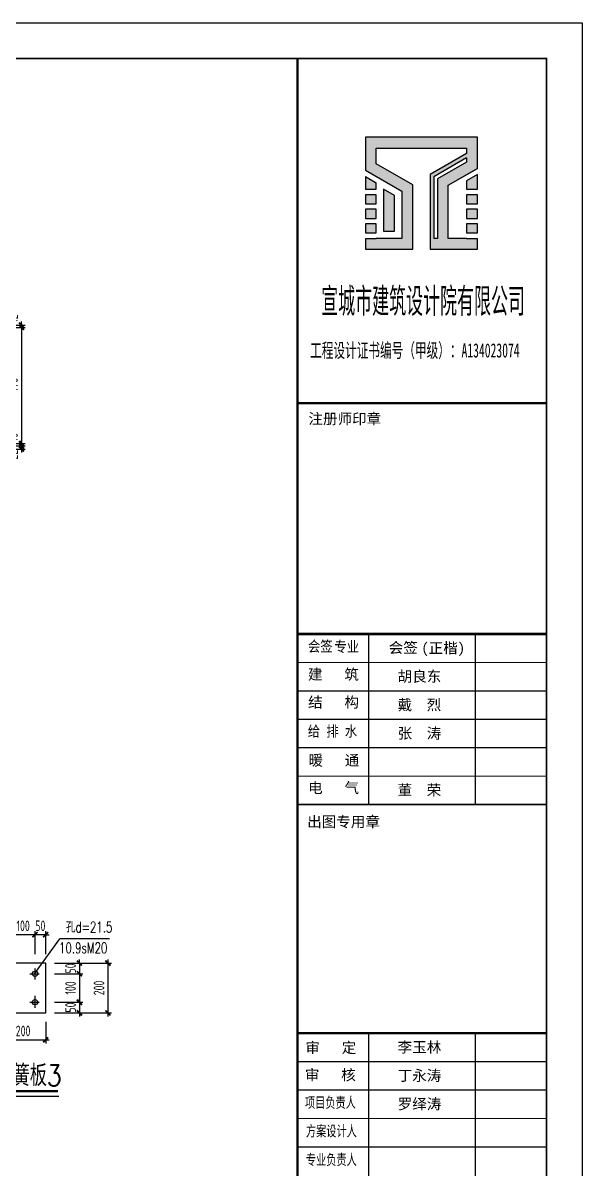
# Model space of a CAD drawing. Extents: x -1389621 to 57380, y -92505 to 283644.
# Drawn here: x -254571 to -238853, y 21239 to 53491 of the extents above; entities that cross this region are included whole.
import ezdxf
from ezdxf.enums import TextEntityAlignment as Align

# ---------------------------------------------------------------- set-up
doc = ezdxf.new("R2010")
doc.units = 0
doc.header["$LTSCALE"] = 100
doc.header["$MEASUREMENT"] = 0
doc.linetypes.add('DASH', pattern=[0.35, 0.25, -0.1])
doc.layers.get('0').update_dxf_attribs({"linetype": 'CONTINUOUS'})
doc.layers.get('Defpoints').update_dxf_attribs({"linetype": 'CONTINUOUS'})
for name, color, linetype in [('AXIS', 3, 'CONTINUOUS'), ('BORDER', 7, 'CONTINUOUS'), ('BZ_标准图框', 7, 'CONTINUOUS'), ('DIM', 3, 'CONTINUOUS'), ('TC', 151, 'CONTINUOUS'), ('螺栓孔标注', 253, 'CONTINUOUS')]:
    doc.layers.add(name, color=color, linetype=linetype)
doc.styles.add('_HZTXT', font='txt.shx', dxfattribs={"width": 0.7, "bigfont": 'HZTXT.shx'})
doc.styles.add('DIM_FONT', font='SIMPLEX', dxfattribs={"width": 0.7, "bigfont": 'GBCBIG'})
doc.styles.add('ht', font='simhei.ttf', dxfattribs={"width": 0.8})
doc.styles.add('TSSD_Dimension', font='tssdeng.shx', dxfattribs={"width": 0.7, "bigfont": 'hztxt.shx'})
doc.dimstyles.new('TSSD_100_100', dxfattribs={"dimtxt": 300, "dimasz": 100, "dimexe": 100, "dimexo": 250, "dimgap": 100, "dimtad": 1, "dimdec": 0, "dimzin": 0, "dimdsep": 46, "dimtxsty": 'TSSD_Dimension', "dimblk": 'ARCHTICK', "dimblk1": 'ARCHTICK', "dimblk2": 'ARCHTICK', "dimcen": 0, "dimdle": 100, "dimclrt": 7, "dimadec": 0, "dimazin": 0, "dimtfac": 1, "dimtdec": 0, "dimtix": 1, "dimtmove": 2, "dimatfit": 3, "dimfxl": 0, "dimtolj": 1, "dimtzin": 0, "dimarcsym": 0})

# ---------------------------------------------------------------- blocks, each defined once
blk = doc.blocks.new('_ArchTick')
at = {"color": 0, "linetype": 'ByBlock'}
blk.add_lwpolyline([(-0.71, -0.71, 0.5, 0.5, 0), (0.71, 0.71, 0.5, 0.5, 0)], format="xyseb", dxfattribs=at)
blk = doc.blocks.new('*D2169')
at = {"layer": 'Defpoints', "color": 0}
for p in [(-255534, 44989), (-255534, 44925), (-254613, 44925)]:
    blk.add_point(p, dxfattribs=at)
at = {"layer": 'DIM', "color": 0, "lineweight": -2}
for p, q in [((-255284, 44989), (-254513, 44989)), ((-255284, 44925), (-254513, 44925)), ((-254613, 44989), (-254613, 45089)), ((-254613, 44989), (-254613, 44925)), ((-254613, 44925), (-254613, 44825))]:
    blk.add_line(p, q, dxfattribs=at)
at = {"layer": 'DIM', "color": 0, "lineweight": -2, "xscale": 100, "yscale": 100, "zscale": 100}
for p, rotation in [((-254613, 44989), 270), ((-254613, 44925), 90)]:
    blk.add_blockref('_ArchTick', p, dxfattribs=dict(at, rotation=rotation))
at = {"layer": 'DIM', "color": 7, "insert": (-254863, 45170), "char_height": 300, "attachment_point": 5, "rotation": 90, "style": 'TSSD_Dimension'}
blk.add_mtext('\\A1;12', dxfattribs=at)
blk = doc.blocks.new('*D2170')
at = {"layer": 'Defpoints', "color": 0}
for p in [(-255534, 44925), (-255534, 41653), (-254613, 41653)]:
    blk.add_point(p, dxfattribs=at)
at = {"layer": 'DIM', "color": 0, "lineweight": -2}
for p, q in [((-255284, 44925), (-254513, 44925)), ((-254613, 45025), (-254613, 41553)), ((-255284, 41653), (-254513, 41653))]:
    blk.add_line(p, q, dxfattribs=at)
at = {"layer": 'DIM', "color": 0, "lineweight": -2, "xscale": 100, "yscale": 100, "zscale": 100}
for p, rotation in [((-254613, 44925), 90), ((-254613, 41653), 270)]:
    blk.add_blockref('_ArchTick', p, dxfattribs=dict(at, rotation=rotation))
at = {"layer": 'DIM', "color": 7, "insert": (-254863, 43289), "char_height": 300, "attachment_point": 5, "rotation": 90, "style": 'TSSD_Dimension'}
blk.add_mtext('\\A1;478', dxfattribs=at)
blk = doc.blocks.new('*D2171')
at = {"layer": 'Defpoints', "color": 0}
for p in [(-255534, 41653), (-255534, 41589), (-254613, 41589)]:
    blk.add_point(p, dxfattribs=at)
at = {"layer": 'DIM', "color": 0, "lineweight": -2}
for p, q in [((-255284, 41653), (-254513, 41653)), ((-254613, 41653), (-254613, 41753)), ((-254613, 41653), (-254613, 41589)), ((-255284, 41589), (-254513, 41589)), ((-254613, 41589), (-254613, 41489))]:
    blk.add_line(p, q, dxfattribs=at)
at = {"layer": 'DIM', "color": 0, "lineweight": -2, "xscale": 100, "yscale": 100, "zscale": 100}
for p, rotation in [((-254613, 41653), 270), ((-254613, 41589), 90)]:
    blk.add_blockref('_ArchTick', p, dxfattribs=dict(at, rotation=rotation))
at = {"layer": 'DIM', "color": 7, "insert": (-254863, 41834), "char_height": 300, "attachment_point": 5, "rotation": 90, "style": 'TSSD_Dimension'}
blk.add_mtext('\\A1;10', dxfattribs=at)
blk = doc.blocks.new('*D2172')
at = {"layer": 'Defpoints', "color": 0}
for p in [(-255534, 41589), (-255534, 41501), (-254613, 41501)]:
    blk.add_point(p, dxfattribs=at)
at = {"layer": 'DIM', "color": 0, "lineweight": -2}
for p, q in [((-254613, 41589), (-254613, 41689)), ((-255284, 41589), (-254513, 41589)), ((-255284, 41501), (-254513, 41501)), ((-254613, 41589), (-254613, 41501)), ((-254613, 41501), (-254613, 41401))]:
    blk.add_line(p, q, dxfattribs=at)
at = {"layer": 'DIM', "color": 0, "lineweight": -2, "xscale": 100, "yscale": 100, "zscale": 100}
for p, rotation in [((-254613, 41589), 270), ((-254613, 41501), 90)]:
    blk.add_blockref('_ArchTick', p, dxfattribs=dict(at, rotation=rotation))
at = {"layer": 'DIM', "color": 7, "insert": (-254863, 41344), "char_height": 300, "attachment_point": 5, "rotation": 90, "style": 'TSSD_Dimension'}
blk.add_mtext('\\A1;22', dxfattribs=at)
blk = doc.blocks.new('*D2316')
at = {"layer": 'Defpoints', "color": 0}
for p in [(-253681, 27035), (-253681, 25635), (-252183, 25635)]:
    blk.add_point(p, dxfattribs=at)
at = {"layer": 'DIM', "color": 0, "lineweight": -2}
for p, q in [((-252183, 27135), (-252183, 25535)), ((-253431, 27035), (-252083, 27035)), ((-253431, 25635), (-252083, 25635))]:
    blk.add_line(p, q, dxfattribs=at)
at = {"layer": 'DIM', "color": 0, "lineweight": -2, "xscale": 100.005, "yscale": 100.005, "zscale": 100.005}
for p, rotation in [((-252183, 27035), 90), ((-252183, 25635), 270)]:
    blk.add_blockref('_ArchTick', p, dxfattribs=dict(at, rotation=rotation))
at = {"layer": 'DIM', "color": 7, "insert": (-252433, 26335), "char_height": 300, "attachment_point": 5, "rotation": 90, "style": 'TSSD_Dimension'}
blk.add_mtext('\\A1;200', dxfattribs=at)
blk = doc.blocks.new('*D2317')
at = {"layer": 'Defpoints', "color": 0}
for p in [(-255202, 25635), (-253932, 25635), (-253932, 24875)]:
    blk.add_point(p, dxfattribs=at)
at = {"layer": 'DIM', "color": 0, "lineweight": -2}
for p, q in [((-255202, 25385), (-255202, 24775)), ((-253932, 25385), (-253932, 24775)), ((-255302, 24875), (-253832, 24875))]:
    blk.add_line(p, q, dxfattribs=at)
at = {"layer": 'DIM', "color": 0, "lineweight": -2, "xscale": 100.005, "yscale": 100.005, "zscale": 100.005, "rotation": 180}
blk.add_blockref('_ArchTick', (-255202, 24875), dxfattribs=at)
at = {"layer": 'DIM', "color": 0, "lineweight": -2, "xscale": 100.005, "yscale": 100.005, "zscale": 100.005}
blk.add_blockref('_ArchTick', (-253932, 24875), dxfattribs=at)
at = {"layer": 'DIM', "color": 7, "insert": (-254567, 25125), "char_height": 300, "attachment_point": 5, "style": 'TSSD_Dimension'}
blk.add_mtext('\\A1;200', dxfattribs=at)
blk = doc.blocks.new('*D2318')
at = {"layer": 'Defpoints', "color": 0}
for p in [(-253932, 25934), (-253932, 25635), (-252983, 25635)]:
    blk.add_point(p, dxfattribs=at)
at = {"layer": 'DIM', "color": 0, "lineweight": -2}
for p, q in [((-253682, 25934), (-252883, 25934)), ((-252983, 25934), (-252983, 26034)), ((-252983, 25934), (-252983, 25635)), ((-253682, 25635), (-252883, 25635)), ((-252983, 25635), (-252983, 25535))]:
    blk.add_line(p, q, dxfattribs=at)
at = {"layer": 'DIM', "color": 0, "lineweight": -2, "xscale": 100.005, "yscale": 100.005, "zscale": 100.005}
for p, rotation in [((-252983, 25934), 270), ((-252983, 25635), 90)]:
    blk.add_blockref('_ArchTick', p, dxfattribs=dict(at, rotation=rotation))
at = {"layer": 'DIM', "color": 7, "insert": (-253233, 25785), "char_height": 300, "attachment_point": 5, "rotation": 90, "style": 'TSSD_Dimension'}
blk.add_mtext('\\A1;50', dxfattribs=at)
blk = doc.blocks.new('*D2319')
at = {"layer": 'Defpoints', "color": 0}
for p in [(-253932, 26735), (-253932, 25934), (-252983, 25934)]:
    blk.add_point(p, dxfattribs=at)
at = {"layer": 'DIM', "color": 0, "lineweight": -2}
for p, q in [((-252983, 26835), (-252983, 25834)), ((-253682, 26735), (-252883, 26735)), ((-253682, 25934), (-252883, 25934))]:
    blk.add_line(p, q, dxfattribs=at)
at = {"layer": 'DIM', "color": 0, "lineweight": -2, "xscale": 100.005, "yscale": 100.005, "zscale": 100.005}
for p, rotation in [((-252983, 26735), 90), ((-252983, 25934), 270)]:
    blk.add_blockref('_ArchTick', p, dxfattribs=dict(at, rotation=rotation))
at = {"layer": 'DIM', "color": 7, "insert": (-253233, 26335), "char_height": 300, "attachment_point": 5, "rotation": 90, "style": 'TSSD_Dimension'}
blk.add_mtext('\\A1;100', dxfattribs=at)
blk = doc.blocks.new('*D2320')
at = {"layer": 'Defpoints', "color": 0}
for p in [(-253932, 27035), (-253932, 26735), (-252983, 26735)]:
    blk.add_point(p, dxfattribs=at)
at = {"layer": 'DIM', "color": 0, "lineweight": -2}
for p, q in [((-252983, 27035), (-252983, 27135)), ((-253682, 27035), (-252883, 27035)), ((-252983, 27035), (-252983, 26735)), ((-253682, 26735), (-252883, 26735)), ((-252983, 26735), (-252983, 26635))]:
    blk.add_line(p, q, dxfattribs=at)
at = {"layer": 'DIM', "color": 0, "lineweight": -2, "xscale": 100.005, "yscale": 100.005, "zscale": 100.005}
for p, rotation in [((-252983, 27035), 270), ((-252983, 26735), 90)]:
    blk.add_blockref('_ArchTick', p, dxfattribs=dict(at, rotation=rotation))
at = {"layer": 'DIM', "color": 7, "insert": (-253233, 26885), "char_height": 300, "attachment_point": 5, "rotation": 90, "style": 'TSSD_Dimension'}
blk.add_mtext('\\A1;50', dxfattribs=at)
blk = doc.blocks.new('*D2322')
at = {"layer": 'Defpoints', "color": 0}
for p in [(-254899, 27834), (-254899, 27035), (-254232, 27035)]:
    blk.add_point(p, dxfattribs=at)
at = {"layer": 'DIM', "color": 0, "lineweight": -2}
for p, q in [((-254132, 27834), (-254999, 27834)), ((-254899, 27285), (-254899, 27934)), ((-254232, 27285), (-254232, 27934))]:
    blk.add_line(p, q, dxfattribs=at)
at = {"layer": 'DIM', "color": 0, "lineweight": -2, "xscale": 100.005, "yscale": 100.005, "zscale": 100.005, "rotation": 180}
blk.add_blockref('_ArchTick', (-254899, 27834), dxfattribs=at)
at = {"layer": 'DIM', "color": 0, "lineweight": -2, "xscale": 100.005, "yscale": 100.005, "zscale": 100.005}
blk.add_blockref('_ArchTick', (-254232, 27834), dxfattribs=at)
at = {"layer": 'DIM', "color": 7, "insert": (-254566, 28084), "char_height": 300, "attachment_point": 5, "style": 'TSSD_Dimension'}
blk.add_mtext('\\A1;100', dxfattribs=at)
blk = doc.blocks.new('*D2323')
at = {"layer": 'Defpoints', "color": 0}
for p in [(-254232, 27834), (-254232, 27035), (-253932, 27035)]:
    blk.add_point(p, dxfattribs=at)
at = {"layer": 'DIM', "color": 0, "lineweight": -2}
for p, q in [((-254232, 27834), (-254332, 27834)), ((-254232, 27285), (-254232, 27934)), ((-253932, 27834), (-254232, 27834)), ((-253932, 27285), (-253932, 27934)), ((-253932, 27834), (-253832, 27834))]:
    blk.add_line(p, q, dxfattribs=at)
at = {"layer": 'DIM', "color": 0, "lineweight": -2, "xscale": 100.005, "yscale": 100.005, "zscale": 100.005}
blk.add_blockref('_ArchTick', (-254232, 27834), dxfattribs=at)
at = {"layer": 'DIM', "color": 0, "lineweight": -2, "xscale": 100.005, "yscale": 100.005, "zscale": 100.005, "rotation": 180}
blk.add_blockref('_ArchTick', (-253932, 27834), dxfattribs=at)
at = {"layer": 'DIM', "color": 7, "insert": (-254082, 28084), "char_height": 300, "attachment_point": 5, "style": 'TSSD_Dimension'}
blk.add_mtext('\\A1;50', dxfattribs=at)
blk = doc.blocks.new('A$C064F2E3D')
h = blk.add_hatch(color=1)
h.paths.add_polyline_path([(5094, 55182), (1943, 55182), (1943, 54256), (2967, 53665), (2967, 52338), (2250, 52338), (1943, 52338), (1943, 52030), (3274, 52030), (3274, 53842), (2250, 54433), (2250, 54874), (4787, 54874), (4787, 54721), (3763, 54130), (3763, 52030), (5094, 52030), (5094, 52338), (4787, 52338), (4275, 52338), (4275, 53834), (5094, 54307)])
h.paths.add_polyline_path([(4787, 54484), (3968, 54011), (3968, 52338), (3865, 52338), (3865, 54070), (4787, 54603)], flags=16)
h = blk.add_hatch(color=1)
h.paths.add_polyline_path([(5094, 54130), (4787, 53952), (4787, 53720), (5094, 53720)])
h.paths.add_polyline_path([(4787, 53566), (4787, 53310), (5094, 53310), (5094, 53566)])
h.paths.add_polyline_path([(4787, 53157), (4787, 52901), (5094, 52901), (5094, 53157)])
h.paths.add_polyline_path([(5094, 52491), (5094, 52747), (4787, 52747), (4787, 52491)])
h.paths.add_polyline_path([(2762, 53546), (2455, 53724), (2455, 52542), (2762, 52542)])
h.paths.add_polyline_path([(1943, 54078), (1943, 53720), (2250, 53720), (2250, 53901)])
h.paths.add_polyline_path([(1943, 53566), (1943, 53310), (2250, 53310), (2250, 53566)])
h.paths.add_polyline_path([(2250, 52901), (2250, 53157), (1943, 53157), (1943, 52901)])
h.paths.add_polyline_path([(2250, 52747), (1943, 52747), (1943, 52491), (2250, 52491)])
for points in [[(4275, 52338), (4275, 53834), (5094, 54307), (5094, 55182), (1943, 55182), (1943, 54256), (2967, 53665), (2967, 52338), (2250, 52338)], [(1943, 52338), (1943, 52030), (3274, 52030), (3274, 53842), (2250, 54433), (2250, 54874), (4787, 54874), (4787, 54721), (3763, 54130), (3763, 52030), (5094, 52030), (5094, 52338)], [(4787, 54603), (3865, 54070), (3865, 52338)], [(4787, 54603), (4787, 54484)], [(4787, 54484), (3968, 54011), (3968, 52338)], [(5094, 54307), (4524, 53978)], [(1943, 54078), (2250, 53901)], [(1943, 54078), (1943, 53720), (2250, 53720), (2250, 53901)], [(5094, 54130), (4787, 53952)], [(4787, 53952), (4787, 53720), (5094, 53720), (5094, 54130)], [(1943, 52338), (2250, 52338)], [(3968, 52338), (3865, 52338)], [(4787, 52338), (4275, 52338)], [(4787, 52338), (5094, 52338)]]:
    blk.add_lwpolyline(points)
for points in [[(1943, 53566), (1943, 53310), (2250, 53310), (2250, 53566)], [(2762, 53546), (2455, 53724), (2455, 52542), (2762, 52542)], [(4787, 53566), (4787, 53310), (5094, 53310), (5094, 53566)], [(1943, 53157), (1943, 52901), (2250, 52901), (2250, 53157)], [(4787, 53157), (4787, 52901), (5094, 52901), (5094, 53157)], [(1943, 52747), (1943, 52491), (2250, 52491), (2250, 52747)], [(4787, 52747), (4787, 52491), (5094, 52491), (5094, 52747)]]:
    blk.add_lwpolyline(points, close=True)
at = {"layer": 'BZ_标准图框'}
for points, const_width in [([(35, 0), (35, 57400)], 70), ([(35, 47700), (7035, 47700)], 70), ([(35, 41203), (7035, 41203)], 70), ([(2035, 41203), (2035, 36403)], 35), ([(5035, 41203), (5035, 36403)], 35), ([(7035, 40403), (35, 40403)], 35), ([(7035, 39603), (35, 39603)], 35), ([(7035, 38803), (35, 38803)], 35), ([(7035, 38003), (35, 38003)], 35), ([(7035, 37203), (35, 37203)], 35), ([(7035, 36403), (35, 36403)], 50), ([(35, 29971), (7035, 29971)], 70), ([(2035, 19571), (2035, 29971)], 35), ([(5035, 23570), (5035, 29971)], 35), ([(35, 29171), (7035, 29171)], 35), ([(35, 28371), (7035, 28371)], 35), ([(35, 27571), (7035, 27571)], 35), ([(35, 26771), (7035, 26771)], 35)]:
    blk.add_lwpolyline(points, dxfattribs=dict(at, const_width=const_width))
at = {"layer": 'BZ_标准图框', "style": 'ht', "width": 0.5}
blk.add_text('宣城市建筑设计院有限公司', height=700, dxfattribs=at).set_placement((3565, 50232), align=Align.CENTER)
at = {"layer": 'BZ_标准图框', "style": 'ht'}
for s, height, width, p in [('工程设计证书编号（甲级）：A134023074', 400, 0.6, (391, 48985)), ('会签', 300, 0.85, (329, 40707)), ('专业', 300, 0.85, (1072, 40699)), ('给 排 水', 300, 0.85, (324, 38317)), ('项目负责人', 300, 0.7, (244, 27871)), ('方案设计人', 300, 0.7, (271, 27069)), ('专业负责人', 300, 0.7, (270, 26262))]:
    blk.add_text(s, height=height, dxfattribs=dict(at, width=width)).set_placement(p)
for s, p in [('注册师印章', (340, 47111)), ('会签', (2598, 40669)), ('(正楷)', (3518, 40660)), ('建   筑', (329, 39919)), ('胡良东', (2850, 39861)), ('结   构', (334, 39134)), ('戴  烈', (2850, 39061)), ('张  涛', (2850, 38261)), ('暖   通', (343, 37501)), ('电   气', (333, 36726)), ('董  荣', (2850, 36661)), ('出图专用章', (306, 35771)), ('审   定', (256, 29413)), ('李玉林', (2850, 29429)), ('审   核', (243, 28647)), ('丁永涛', (2850, 28629)), ('罗绎涛', (2850, 27829))]:
    blk.add_text(s, height=300, dxfattribs=at).set_placement(p)

msp = doc.modelspace()

# ---------------------------------------------------------------- linework, layer by layer
at = {"color": 1, "linetype": 'DASH'}
for p, q in [((-254231.859, 26575.572), (-254231.859, 26891.333)), ((-254381.837, 26735.027), (-254108.29, 26735.027)), ((-254381.837, 25934.223), (-254108.29, 25934.223)), ((-254231.859, 25774.768), (-254231.859, 26117.472))]:
    msp.add_line(p, q, dxfattribs=at)
at = {"color": 7}
msp.add_lwpolyline([(-255201.509, 25634.862), (-253931.557, 25634.862), (-253931.557, 27035.329), (-255201.509, 27035.329)], close=True, dxfattribs=at)
for centre in [(-254231.859, 26735.027), (-254231.859, 25934.223)]:
    msp.add_circle(centre, 73.407, dxfattribs=at)
at = {"layer": 'AXIS', "color": 3}
msp.add_line((-255220.621, 23291.674), (-253558.573, 23291.674), dxfattribs=at)
at = {"layer": 'AXIS', "color": 3, "const_width": 66.734}
msp.add_lwpolyline([(-255201.821, 23434.299), (-253584.992, 23434.299)], dxfattribs=at)
at = {"layer": 'BORDER'}
msp.add_lwpolyline([(-322949.37, -5906.624), (-322949.37, 53491), (-238852.734, 53491), (-238852.734, -5906.624)], close=True, dxfattribs=at)
at = {"layer": 'BORDER', "const_width": 49.998}
msp.add_lwpolyline([(-320449.47, -4906.664), (-320449.47, 52491.04), (-239852.694, 52491.04), (-239852.694, -4906.664)], close=True, dxfattribs=at)
at = {"layer": '螺栓孔标注'}
for p in [(-254245.064, 26735.027), (-252137.102, 27720.329, -122.092)]:
    msp.add_line(p, (-253534.035, 27720.329, -122.092), dxfattribs=at)

# ---------------------------------------------------------------- block references
at = {"xscale": 0.99996, "yscale": 0.99996, "zscale": 0.99996}
msp.add_blockref('A$C064F2E3D', (-246887.412, -4906.664), dxfattribs=at)

# ---------------------------------------------------------------- texts
at = {"layer": 'TC', "color": 7}
for s, height, style, width, p in [('孔d=21.5', 300.3016, '_HZTXT', 0.7, (-253365.735, 27898.505, 532.13)), ('10.9sM20', 300.3016, 'DIM_FONT', 0.7, (-253556.35, 27313.657, 1149.416)), ('弹簧板3', 600.6002, '_HZTXT', 0.8, (-255338.537, 23571.877))]:
    msp.add_text(s, height=height, dxfattribs=dict(at, style=style, width=width)).set_placement(p)

# ---------------------------------------------------------------- dimensions: what is measured, and where the dimension line sits
at = {"layer": 'DIM'}
for base, p1, p2, text, picture, middle in [((-254613.079, 44925.114), (-255533.785, 44989.114), (-255533.785, 44925.114), '12', '*D2169', (-254863.079, 45170.46)), ((-254613.079, 41589.114), (-255533.785, 41653.114), (-255533.785, 41589.114), '10', '*D2171', (-254863.079, 41834.46)), ((-254613.079, 41501.114), (-255533.785, 41589.114), (-255533.785, 41501.114), '22', '*D2172', (-254863.079, 41343.767))]:
    dim = msp.add_linear_dim(base=base, p1=p1, p2=p2, angle=90, text=text, dimstyle='TSSD_100_100', dxfattribs=at)
    dim.commit()
    dim.dimension.update_dxf_attribs({"geometry": picture, "text_midpoint": middle, "dimtype": 160})
dim = msp.add_linear_dim(base=(-254613.079, 41653.114), p1=(-255533.785, 44925.114), p2=(-255533.785, 41653.114), angle=90, text='478', dimstyle='TSSD_100_100', dxfattribs=at)
dim.commit()
dim.dimension.update_dxf_attribs({"geometry": '*D2170', "text_midpoint": (-254863.079, 43289.114)})
for base, p1, p2, text, picture, middle in [((-254899.195, 27833.776), (-254231.859, 27035.329), (-254899.195, 27035.329), '100', '*D2322', (-254565.527, 28083.789)), ((-254231.859, 27833.776), (-253931.557, 27035.329), (-254231.859, 27035.329), '50', '*D2323', (-254081.708, 28083.789)), ((-253931.557, 24874.601), (-255201.509, 25634.862), (-253931.557, 25634.862), '200', '*D2317', (-254566.533, 25124.613))]:
    dim = msp.add_linear_dim(base=base, p1=p1, p2=p2, text=text, dimstyle='TSSD_100_100', override={"dimscale": 1.00005, "dimlfac": 0.99995}, dxfattribs=at)
    dim.commit()
    dim.dimension.update_dxf_attribs({"geometry": picture, "text_midpoint": middle})
for base, p1, p2, text, picture, middle in [((-252983.418, 26735.027), (-253931.557, 27035.329), (-253931.557, 26735.027), '50', '*D2320', (-253233.43, 26885.178)), ((-252182.518, 25634.862), (-253680.64, 27035.329), (-253680.64, 25634.862), '200', '*D2316', (-252432.53, 26335.095)), ((-252983.418, 25934.223), (-253931.557, 26735.027), (-253931.557, 25934.223), '100', '*D2319', (-253233.43, 26334.625)), ((-252983.418, 25634.862), (-253931.557, 25934.223), (-253931.557, 25634.862), '50', '*D2318', (-253233.43, 25784.542))]:
    dim = msp.add_linear_dim(base=base, p1=p1, p2=p2, angle=90, text=text, dimstyle='TSSD_100_100', override={"dimscale": 1.00005, "dimlfac": 0.99995}, dxfattribs=at)
    dim.commit()
    dim.dimension.update_dxf_attribs({"geometry": picture, "text_midpoint": middle})

doc.saveas('drawing.dxf')
